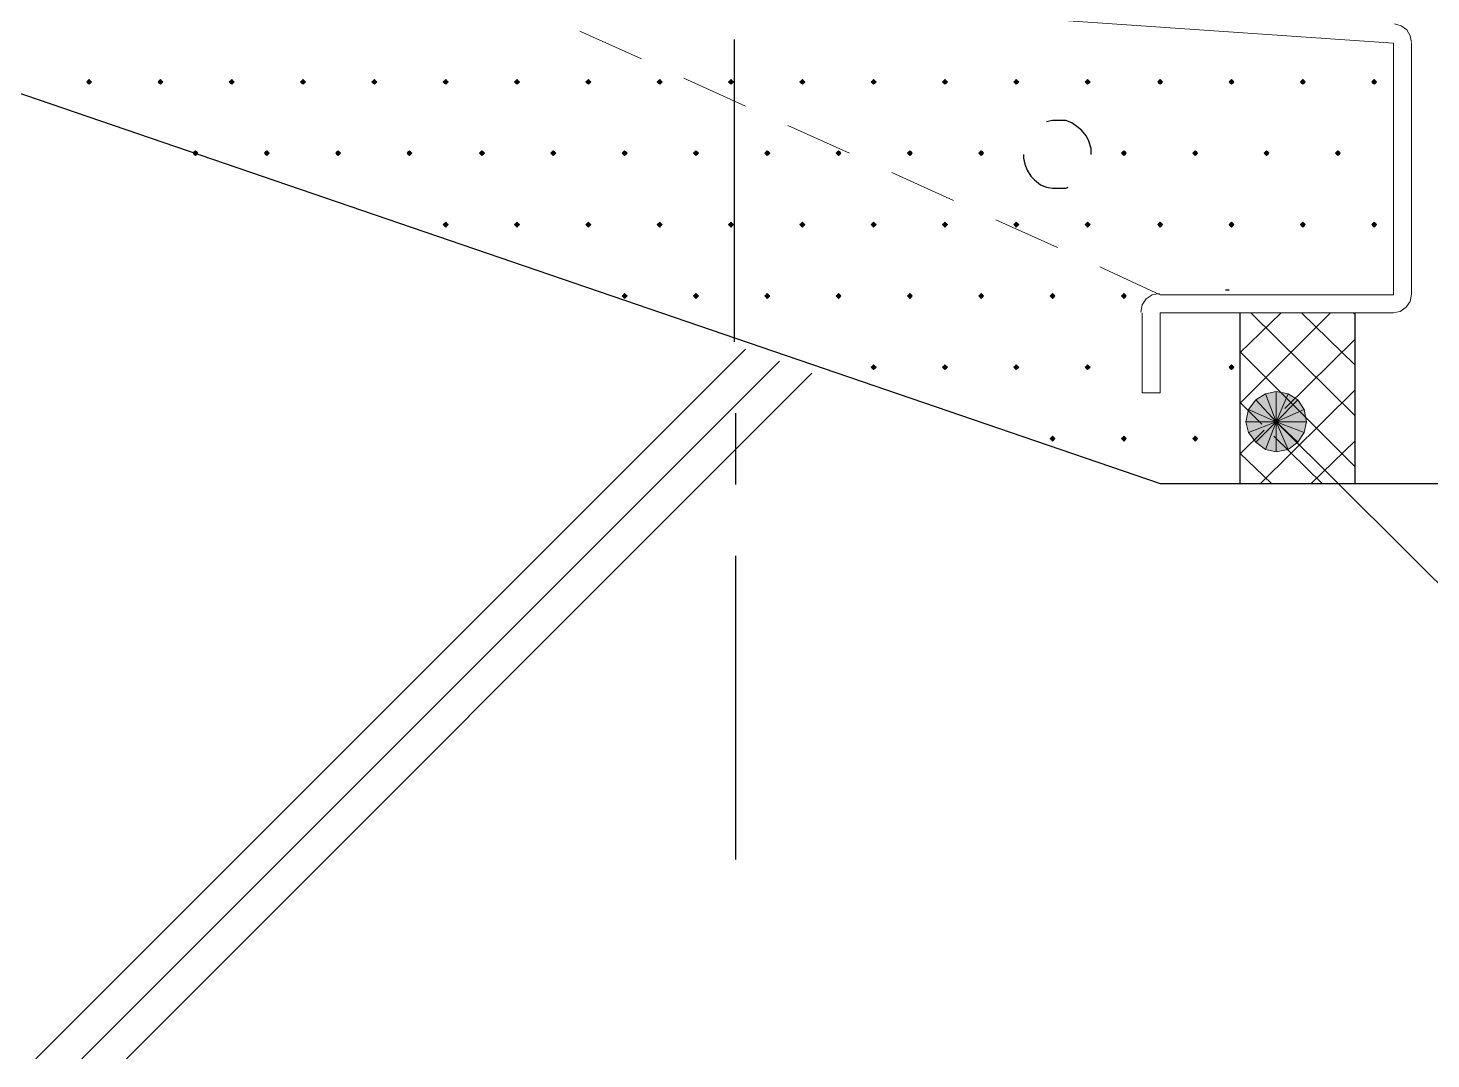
# Model space of a CAD drawing. Header units: millimetres. Extents: x 0 to 420, y 0 to 297.
# Drawn here: x 116.36 to 140.93, y 50.38 to 68.42 of the extents above; entities that cross this region are included whole.
import ezdxf

# ---------------------------------------------------------------- set-up
doc = ezdxf.new("R2010")
doc.units = ezdxf.units.MM

msp = doc.modelspace()

# ---------------------------------------------------------------- hatches: boundary and pattern name
for points in [[(117.433, 67.522), (117.412, 67.5), (117.39, 67.479), (117.412, 67.458), (117.433, 67.437), (117.454, 67.458), (117.475, 67.479), (117.454, 67.5), (117.433, 67.522)], [(118.682, 67.522), (118.66, 67.5), (118.639, 67.479), (118.66, 67.458), (118.682, 67.437), (118.703, 67.458), (118.724, 67.479), (118.703, 67.5), (118.682, 67.522)], [(119.93, 67.522), (119.909, 67.5), (119.888, 67.479), (119.909, 67.458), (119.93, 67.437), (119.952, 67.458), (119.973, 67.479), (119.952, 67.5), (119.93, 67.522)], [(121.179, 67.522), (121.158, 67.5), (121.137, 67.479), (121.158, 67.458), (121.179, 67.437), (121.2, 67.458), (121.221, 67.479), (121.2, 67.5), (121.179, 67.522)], [(122.428, 67.522), (122.407, 67.5), (122.386, 67.479), (122.407, 67.458), (122.428, 67.437), (122.449, 67.458), (122.47, 67.479), (122.449, 67.5), (122.428, 67.522)], [(123.677, 67.522), (123.656, 67.5), (123.635, 67.479), (123.656, 67.458), (123.677, 67.437), (123.698, 67.458), (123.719, 67.479), (123.698, 67.5), (123.677, 67.522)], [(124.926, 67.522), (124.904, 67.5), (124.883, 67.479), (124.904, 67.458), (124.926, 67.437), (124.947, 67.458), (124.968, 67.479), (124.947, 67.5), (124.926, 67.522)], [(126.175, 67.522), (126.153, 67.5), (126.132, 67.479), (126.153, 67.458), (126.175, 67.437), (126.196, 67.458), (126.217, 67.479), (126.196, 67.5), (126.175, 67.522)], [(127.423, 67.522), (127.402, 67.5), (127.381, 67.479), (127.402, 67.458), (127.423, 67.437), (127.445, 67.458), (127.466, 67.479), (127.445, 67.5), (127.423, 67.522)], [(128.672, 67.522), (128.651, 67.5), (128.63, 67.479), (128.651, 67.458), (128.672, 67.437), (128.693, 67.458), (128.715, 67.479), (128.693, 67.5), (128.672, 67.522)], [(129.921, 67.522), (129.9, 67.5), (129.879, 67.479), (129.9, 67.458), (129.921, 67.437), (129.942, 67.458), (129.963, 67.479), (129.942, 67.5), (129.921, 67.522)], [(131.17, 67.522), (131.149, 67.5), (131.128, 67.479), (131.149, 67.458), (131.17, 67.437), (131.191, 67.458), (131.212, 67.479), (131.191, 67.5), (131.17, 67.522)], [(132.419, 67.522), (132.397, 67.5), (132.376, 67.479), (132.397, 67.458), (132.419, 67.437), (132.44, 67.458), (132.461, 67.479), (132.44, 67.5), (132.419, 67.522)], [(133.668, 67.522), (133.646, 67.5), (133.625, 67.479), (133.646, 67.458), (133.668, 67.437), (133.689, 67.458), (133.71, 67.479), (133.689, 67.5), (133.668, 67.522)], [(134.916, 67.522), (134.895, 67.5), (134.874, 67.479), (134.895, 67.458), (134.916, 67.437), (134.938, 67.458), (134.959, 67.479), (134.938, 67.5), (134.916, 67.522)], [(136.186, 67.522), (136.165, 67.5), (136.144, 67.479), (136.165, 67.458), (136.186, 67.437), (136.208, 67.458), (136.229, 67.479), (136.208, 67.5), (136.186, 67.522)], [(137.435, 67.522), (137.414, 67.5), (137.393, 67.479), (137.414, 67.458), (137.435, 67.437), (137.456, 67.458), (137.478, 67.479), (137.456, 67.5), (137.435, 67.522)], [(138.684, 67.522), (138.663, 67.5), (138.642, 67.479), (138.663, 67.458), (138.684, 67.437), (138.705, 67.458), (138.726, 67.479), (138.705, 67.5), (138.684, 67.522)], [(139.933, 67.522), (139.912, 67.5), (139.891, 67.479), (139.912, 67.458), (139.933, 67.437), (139.954, 67.458), (139.975, 67.479), (139.954, 67.5), (139.933, 67.522)], [(119.295, 66.273), (119.274, 66.252), (119.253, 66.23), (119.274, 66.209), (119.295, 66.188), (119.317, 66.209), (119.338, 66.23), (119.317, 66.252), (119.295, 66.273)], [(120.544, 66.273), (120.523, 66.252), (120.502, 66.23), (120.523, 66.209), (120.544, 66.188), (120.565, 66.209), (120.587, 66.23), (120.565, 66.252), (120.544, 66.273)], [(121.793, 66.273), (121.772, 66.252), (121.751, 66.23), (121.772, 66.209), (121.793, 66.188), (121.814, 66.209), (121.835, 66.23), (121.814, 66.252), (121.793, 66.273)], [(123.042, 66.273), (123.021, 66.252), (123, 66.23), (123.021, 66.209), (123.042, 66.188), (123.063, 66.209), (123.084, 66.23), (123.063, 66.252), (123.042, 66.273)], [(124.312, 66.273), (124.291, 66.252), (124.27, 66.23), (124.291, 66.209), (124.312, 66.188), (124.333, 66.209), (124.354, 66.23), (124.333, 66.252), (124.312, 66.273)], [(125.561, 66.273), (125.54, 66.252), (125.518, 66.23), (125.54, 66.209), (125.561, 66.188), (125.582, 66.209), (125.603, 66.23), (125.582, 66.252), (125.561, 66.273)], [(126.81, 66.273), (126.788, 66.252), (126.767, 66.23), (126.788, 66.209), (126.81, 66.188), (126.831, 66.209), (126.852, 66.23), (126.831, 66.252), (126.81, 66.273)], [(128.058, 66.273), (128.037, 66.252), (128.016, 66.23), (128.037, 66.209), (128.058, 66.188), (128.079, 66.209), (128.101, 66.23), (128.079, 66.252), (128.058, 66.273)], [(129.307, 66.273), (129.286, 66.252), (129.265, 66.23), (129.286, 66.209), (129.307, 66.188), (129.328, 66.209), (129.35, 66.23), (129.328, 66.252), (129.307, 66.273)], [(130.556, 66.273), (130.535, 66.252), (130.514, 66.23), (130.535, 66.209), (130.556, 66.188), (130.577, 66.209), (130.598, 66.23), (130.577, 66.252), (130.556, 66.273)], [(131.805, 66.273), (131.784, 66.252), (131.762, 66.23), (131.784, 66.209), (131.805, 66.188), (131.826, 66.209), (131.847, 66.23), (131.826, 66.252), (131.805, 66.273)], [(133.054, 66.273), (133.033, 66.252), (133.011, 66.23), (133.033, 66.209), (133.054, 66.188), (133.075, 66.209), (133.096, 66.23), (133.075, 66.252), (133.054, 66.273)], [(135.551, 66.273), (135.53, 66.252), (135.509, 66.23), (135.53, 66.209), (135.551, 66.188), (135.572, 66.209), (135.594, 66.23), (135.572, 66.252), (135.551, 66.273)], [(136.8, 66.273), (136.779, 66.252), (136.758, 66.23), (136.779, 66.209), (136.8, 66.188), (136.821, 66.209), (136.843, 66.23), (136.821, 66.252), (136.8, 66.273)], [(138.049, 66.273), (138.028, 66.252), (138.007, 66.23), (138.028, 66.209), (138.049, 66.188), (138.07, 66.209), (138.091, 66.23), (138.07, 66.252), (138.049, 66.273)], [(139.298, 66.273), (139.277, 66.252), (139.255, 66.23), (139.277, 66.209), (139.298, 66.188), (139.319, 66.209), (139.34, 66.23), (139.319, 66.252), (139.298, 66.273)], [(123.677, 65.024), (123.656, 65.003), (123.635, 64.982), (123.656, 64.961), (123.677, 64.939), (123.698, 64.961), (123.719, 64.982), (123.698, 65.003), (123.677, 65.024)], [(124.926, 65.024), (124.904, 65.003), (124.883, 64.982), (124.904, 64.961), (124.926, 64.939), (124.947, 64.961), (124.968, 64.982), (124.947, 65.003), (124.926, 65.024)], [(126.175, 65.024), (126.153, 65.003), (126.132, 64.982), (126.153, 64.961), (126.175, 64.939), (126.196, 64.961), (126.217, 64.982), (126.196, 65.003), (126.175, 65.024)], [(127.423, 65.024), (127.402, 65.003), (127.381, 64.982), (127.402, 64.961), (127.423, 64.939), (127.445, 64.961), (127.466, 64.982), (127.445, 65.003), (127.423, 65.024)], [(128.672, 65.024), (128.651, 65.003), (128.63, 64.982), (128.651, 64.961), (128.672, 64.939), (128.693, 64.961), (128.715, 64.982), (128.693, 65.003), (128.672, 65.024)], [(129.921, 65.024), (129.9, 65.003), (129.879, 64.982), (129.9, 64.961), (129.921, 64.939), (129.942, 64.961), (129.963, 64.982), (129.942, 65.003), (129.921, 65.024)], [(131.17, 65.024), (131.149, 65.003), (131.128, 64.982), (131.149, 64.961), (131.17, 64.939), (131.191, 64.961), (131.212, 64.982), (131.191, 65.003), (131.17, 65.024)], [(132.419, 65.024), (132.397, 65.003), (132.376, 64.982), (132.397, 64.961), (132.419, 64.939), (132.44, 64.961), (132.461, 64.982), (132.44, 65.003), (132.419, 65.024)], [(133.668, 65.024), (133.646, 65.003), (133.625, 64.982), (133.646, 64.961), (133.668, 64.939), (133.689, 64.961), (133.71, 64.982), (133.689, 65.003), (133.668, 65.024)], [(134.916, 65.024), (134.895, 65.003), (134.874, 64.982), (134.895, 64.961), (134.916, 64.939), (134.938, 64.961), (134.959, 64.982), (134.938, 65.003), (134.916, 65.024)], [(136.186, 65.024), (136.165, 65.003), (136.144, 64.982), (136.165, 64.961), (136.186, 64.939), (136.208, 64.961), (136.229, 64.982), (136.208, 65.003), (136.186, 65.024)], [(137.435, 65.024), (137.414, 65.003), (137.393, 64.982), (137.414, 64.961), (137.435, 64.939), (137.456, 64.961), (137.478, 64.982), (137.456, 65.003), (137.435, 65.024)], [(138.684, 65.024), (138.663, 65.003), (138.642, 64.982), (138.663, 64.961), (138.684, 64.939), (138.705, 64.961), (138.726, 64.982), (138.705, 65.003), (138.684, 65.024)], [(139.933, 65.024), (139.912, 65.003), (139.891, 64.982), (139.912, 64.961), (139.933, 64.939), (139.954, 64.961), (139.975, 64.982), (139.954, 65.003), (139.933, 65.024)], [(126.81, 63.775), (126.788, 63.754), (126.767, 63.733), (126.788, 63.712), (126.81, 63.69), (126.831, 63.712), (126.852, 63.733), (126.831, 63.754), (126.81, 63.775)], [(128.058, 63.775), (128.037, 63.754), (128.016, 63.733), (128.037, 63.712), (128.058, 63.69), (128.079, 63.712), (128.101, 63.733), (128.079, 63.754), (128.058, 63.775)], [(129.307, 63.775), (129.286, 63.754), (129.265, 63.733), (129.286, 63.712), (129.307, 63.69), (129.328, 63.712), (129.35, 63.733), (129.328, 63.754), (129.307, 63.775)], [(130.556, 63.775), (130.535, 63.754), (130.514, 63.733), (130.535, 63.712), (130.556, 63.69), (130.577, 63.712), (130.598, 63.733), (130.577, 63.754), (130.556, 63.775)], [(131.805, 63.775), (131.784, 63.754), (131.762, 63.733), (131.784, 63.712), (131.805, 63.69), (131.826, 63.712), (131.847, 63.733), (131.826, 63.754), (131.805, 63.775)], [(133.054, 63.775), (133.033, 63.754), (133.011, 63.733), (133.033, 63.712), (133.054, 63.69), (133.075, 63.712), (133.096, 63.733), (133.075, 63.754), (133.054, 63.775)], [(134.303, 63.775), (134.281, 63.754), (134.26, 63.733), (134.281, 63.712), (134.303, 63.69), (134.324, 63.712), (134.345, 63.733), (134.324, 63.754), (134.303, 63.775)], [(135.551, 63.775), (135.53, 63.754), (135.509, 63.733), (135.53, 63.712), (135.551, 63.69), (135.572, 63.712), (135.594, 63.733), (135.572, 63.754), (135.551, 63.775)], [(131.17, 62.526), (131.149, 62.505), (131.128, 62.484), (131.149, 62.463), (131.17, 62.442), (131.191, 62.463), (131.212, 62.484), (131.191, 62.505), (131.17, 62.526)], [(132.419, 62.526), (132.397, 62.505), (132.376, 62.484), (132.397, 62.463), (132.419, 62.442), (132.44, 62.463), (132.461, 62.484), (132.44, 62.505), (132.419, 62.526)], [(133.668, 62.526), (133.646, 62.505), (133.625, 62.484), (133.646, 62.463), (133.668, 62.442), (133.689, 62.463), (133.71, 62.484), (133.689, 62.505), (133.668, 62.526)], [(134.916, 62.526), (134.895, 62.505), (134.874, 62.484), (134.895, 62.463), (134.916, 62.442), (134.938, 62.463), (134.959, 62.484), (134.938, 62.505), (134.916, 62.526)], [(137.435, 62.526), (137.414, 62.505), (137.393, 62.484), (137.414, 62.463), (137.435, 62.442), (137.456, 62.463), (137.478, 62.484), (137.456, 62.505), (137.435, 62.526)], [(138.43, 61.045), (138.599, 61.172), (138.218, 61.531), (138.43, 61.045)], [(134.303, 61.278), (134.281, 61.256), (134.26, 61.235), (134.281, 61.214), (134.303, 61.193), (134.324, 61.214), (134.345, 61.235), (134.324, 61.256), (134.303, 61.278)], [(135.551, 61.278), (135.53, 61.256), (135.509, 61.235), (135.53, 61.214), (135.551, 61.193), (135.572, 61.214), (135.594, 61.235), (135.572, 61.256), (135.551, 61.278)], [(136.8, 61.278), (136.779, 61.256), (136.758, 61.235), (136.779, 61.214), (136.8, 61.193), (136.821, 61.214), (136.843, 61.235), (136.821, 61.256), (136.8, 61.278)]]:
    msp.add_hatch(color=7).paths.add_polyline_path(points)
h = msp.add_hatch(color=7)
h.paths.add_polyline_path([(138.218, 62.061), (138.028, 62.018), (138.218, 61.531), (138.218, 62.061)])
h.paths.add_polyline_path([(138.028, 62.018), (138.218, 61.531), (137.859, 61.912), (138.028, 62.018)])
h.paths.add_polyline_path([(138.218, 61.531), (137.859, 61.912), (137.732, 61.743), (138.218, 61.531)])
h = msp.add_hatch(color=7)
h.paths.add_polyline_path([(138.705, 61.743), (138.599, 61.912), (138.218, 61.531), (138.705, 61.743)])
h.paths.add_polyline_path([(138.599, 61.912), (138.218, 61.531), (138.43, 62.018), (138.599, 61.912)])
h.paths.add_polyline_path([(138.218, 61.531), (138.43, 62.018), (138.218, 62.061), (138.218, 61.531)])
h = msp.add_hatch(color=7)
h.paths.add_polyline_path([(137.732, 61.743), (137.689, 61.531), (138.218, 61.531), (137.732, 61.743)])
h.paths.add_polyline_path([(137.689, 61.531), (138.218, 61.531), (137.732, 61.341), (137.689, 61.531)])
h.paths.add_polyline_path([(138.218, 61.531), (137.732, 61.341), (137.859, 61.172), (138.218, 61.531)])
h = msp.add_hatch(color=7)
h.paths.add_polyline_path([(138.599, 61.172), (138.705, 61.341), (138.218, 61.531), (138.599, 61.172)])
h.paths.add_polyline_path([(138.705, 61.341), (138.218, 61.531), (138.747, 61.531), (138.705, 61.341)])
h.paths.add_polyline_path([(138.218, 61.531), (138.747, 61.531), (138.705, 61.743), (138.218, 61.531)])
h = msp.add_hatch(color=7)
h.paths.add_polyline_path([(137.859, 61.172), (138.028, 61.045), (138.218, 61.531), (137.859, 61.172)])
h.paths.add_polyline_path([(138.028, 61.045), (138.218, 61.531), (138.218, 61.002), (138.028, 61.045)])
h.paths.add_polyline_path([(138.218, 61.531), (138.218, 61.002), (138.43, 61.045), (138.218, 61.531)])

# ---------------------------------------------------------------- linework, layer by layer
at = {"lineweight": 13}
for points in [[(127.445, 69.046), (140.271, 68.157)], [(126.026, 68.368), (127.106, 67.881)], [(140.589, 68.167), (140.566, 68.288), (140.503, 68.389), (140.408, 68.46), (140.29, 68.494)], [(140.271, 63.754), (140.271, 68.157)], [(140.589, 68.157), (140.589, 63.754)], [(127.847, 67.543), (128.926, 67.056)], [(129.667, 66.717), (130.746, 66.23)], [(131.487, 65.892), (132.567, 65.405)], [(133.308, 65.066), (134.387, 64.579)], [(135.128, 64.241), (136.186, 63.754)], [(136.176, 63.775), (136.048, 63.749), (135.944, 63.679), (135.873, 63.575), (135.848, 63.447)], [(140.271, 63.754), (136.186, 63.754)], [(140.261, 63.437), (140.389, 63.462), (140.493, 63.533), (140.563, 63.637), (140.589, 63.765)], [(136.186, 63.437), (136.186, 62.039), (135.869, 62.039), (135.869, 63.437)], [(140.271, 63.437), (136.186, 63.437)], [(137.583, 62.738), (138.303, 63.437)], [(137.583, 61.849), (139.171, 63.437)], [(139.594, 61.637), (137.774, 63.437)], [(139.594, 62.526), (138.663, 63.437)], [(139.594, 63.415), (139.552, 63.437)], [(138.367, 61.764), (139.594, 62.971)], [(116.501, 50.377), (128.926, 62.802)], [(139.594, 60.748), (137.583, 62.759)], [(117.306, 50.377), (129.519, 62.59)], [(118.089, 50.377), (130.09, 62.378)], [(137.943, 60.452), (139.594, 62.082)], [(137.964, 61.489), (137.583, 61.87)], [(138.218, 61.531), (142.685, 57.087)], [(137.583, 60.96), (138.007, 61.383)], [(139.023, 60.452), (138.176, 61.278)], [(138.832, 60.452), (139.594, 61.193)], [(138.134, 60.452), (137.583, 60.981)]]:
    msp.add_lwpolyline(points, dxfattribs=at)
at = {"lineweight": 25}
for points in [[(128.736, 62.929), (128.736, 68.22)], [(114.575, 67.839), (136.186, 60.452)], [(134.98, 66.209), (134.98, 66.315), (134.938, 66.442), (134.895, 66.527), (134.811, 66.633), (134.726, 66.696), (134.641, 66.76), (134.535, 66.802), (134.408, 66.802), (134.303, 66.802), (134.197, 66.781)], [(133.795, 66.209), (133.795, 66.146), (133.816, 66.04), (133.858, 65.934), (133.921, 65.828), (133.985, 65.765), (134.091, 65.68), (134.197, 65.638), (134.303, 65.617), (134.408, 65.617), (134.535, 65.617), (134.578, 65.638)], [(137.329, 63.839), (137.393, 63.839)], [(128.757, 60.431), (128.757, 61.68)], [(136.186, 60.452), (159.978, 60.452)], [(128.757, 53.869), (128.757, 59.182)]]:
    msp.add_lwpolyline(points, dxfattribs=at)
at = {"lineweight": 0}
for points in [[(117.433, 67.522), (117.412, 67.5), (117.39, 67.479), (117.412, 67.458), (117.433, 67.437), (117.454, 67.458), (117.475, 67.479), (117.454, 67.5)], [(118.682, 67.522), (118.66, 67.5), (118.639, 67.479), (118.66, 67.458), (118.682, 67.437), (118.703, 67.458), (118.724, 67.479), (118.703, 67.5)], [(119.93, 67.522), (119.909, 67.5), (119.888, 67.479), (119.909, 67.458), (119.93, 67.437), (119.952, 67.458), (119.973, 67.479), (119.952, 67.5)], [(121.179, 67.522), (121.158, 67.5), (121.137, 67.479), (121.158, 67.458), (121.179, 67.437), (121.2, 67.458), (121.221, 67.479), (121.2, 67.5)], [(122.428, 67.522), (122.407, 67.5), (122.386, 67.479), (122.407, 67.458), (122.428, 67.437), (122.449, 67.458), (122.47, 67.479), (122.449, 67.5)], [(123.677, 67.522), (123.656, 67.5), (123.635, 67.479), (123.656, 67.458), (123.677, 67.437), (123.698, 67.458), (123.719, 67.479), (123.698, 67.5)], [(124.926, 67.522), (124.904, 67.5), (124.883, 67.479), (124.904, 67.458), (124.926, 67.437), (124.947, 67.458), (124.968, 67.479), (124.947, 67.5)], [(126.175, 67.522), (126.153, 67.5), (126.132, 67.479), (126.153, 67.458), (126.175, 67.437), (126.196, 67.458), (126.217, 67.479), (126.196, 67.5)], [(127.423, 67.522), (127.402, 67.5), (127.381, 67.479), (127.402, 67.458), (127.423, 67.437), (127.445, 67.458), (127.466, 67.479), (127.445, 67.5)], [(128.672, 67.522), (128.651, 67.5), (128.63, 67.479), (128.651, 67.458), (128.672, 67.437), (128.693, 67.458), (128.715, 67.479), (128.693, 67.5)], [(129.921, 67.522), (129.9, 67.5), (129.879, 67.479), (129.9, 67.458), (129.921, 67.437), (129.942, 67.458), (129.963, 67.479), (129.942, 67.5)], [(131.17, 67.522), (131.149, 67.5), (131.128, 67.479), (131.149, 67.458), (131.17, 67.437), (131.191, 67.458), (131.212, 67.479), (131.191, 67.5)], [(132.419, 67.522), (132.397, 67.5), (132.376, 67.479), (132.397, 67.458), (132.419, 67.437), (132.44, 67.458), (132.461, 67.479), (132.44, 67.5)], [(133.668, 67.522), (133.646, 67.5), (133.625, 67.479), (133.646, 67.458), (133.668, 67.437), (133.689, 67.458), (133.71, 67.479), (133.689, 67.5)], [(134.916, 67.522), (134.895, 67.5), (134.874, 67.479), (134.895, 67.458), (134.916, 67.437), (134.938, 67.458), (134.959, 67.479), (134.938, 67.5)], [(136.186, 67.522), (136.165, 67.5), (136.144, 67.479), (136.165, 67.458), (136.186, 67.437), (136.208, 67.458), (136.229, 67.479), (136.208, 67.5)], [(137.435, 67.522), (137.414, 67.5), (137.393, 67.479), (137.414, 67.458), (137.435, 67.437), (137.456, 67.458), (137.478, 67.479), (137.456, 67.5)], [(138.684, 67.522), (138.663, 67.5), (138.642, 67.479), (138.663, 67.458), (138.684, 67.437), (138.705, 67.458), (138.726, 67.479), (138.705, 67.5)], [(139.933, 67.522), (139.912, 67.5), (139.891, 67.479), (139.912, 67.458), (139.933, 67.437), (139.954, 67.458), (139.975, 67.479), (139.954, 67.5)], [(119.295, 66.273), (119.274, 66.252), (119.253, 66.23), (119.274, 66.209), (119.295, 66.188), (119.317, 66.209), (119.338, 66.23), (119.317, 66.252)], [(120.544, 66.273), (120.523, 66.252), (120.502, 66.23), (120.523, 66.209), (120.544, 66.188), (120.565, 66.209), (120.587, 66.23), (120.565, 66.252)], [(121.793, 66.273), (121.772, 66.252), (121.751, 66.23), (121.772, 66.209), (121.793, 66.188), (121.814, 66.209), (121.835, 66.23), (121.814, 66.252)], [(123.042, 66.273), (123.021, 66.252), (123, 66.23), (123.021, 66.209), (123.042, 66.188), (123.063, 66.209), (123.084, 66.23), (123.063, 66.252)], [(124.312, 66.273), (124.291, 66.252), (124.27, 66.23), (124.291, 66.209), (124.312, 66.188), (124.333, 66.209), (124.354, 66.23), (124.333, 66.252)], [(125.561, 66.273), (125.54, 66.252), (125.518, 66.23), (125.54, 66.209), (125.561, 66.188), (125.582, 66.209), (125.603, 66.23), (125.582, 66.252)], [(126.81, 66.273), (126.788, 66.252), (126.767, 66.23), (126.788, 66.209), (126.81, 66.188), (126.831, 66.209), (126.852, 66.23), (126.831, 66.252)], [(128.058, 66.273), (128.037, 66.252), (128.016, 66.23), (128.037, 66.209), (128.058, 66.188), (128.079, 66.209), (128.101, 66.23), (128.079, 66.252)], [(129.307, 66.273), (129.286, 66.252), (129.265, 66.23), (129.286, 66.209), (129.307, 66.188), (129.328, 66.209), (129.35, 66.23), (129.328, 66.252)], [(130.556, 66.273), (130.535, 66.252), (130.514, 66.23), (130.535, 66.209), (130.556, 66.188), (130.577, 66.209), (130.598, 66.23), (130.577, 66.252)], [(131.805, 66.273), (131.784, 66.252), (131.762, 66.23), (131.784, 66.209), (131.805, 66.188), (131.826, 66.209), (131.847, 66.23), (131.826, 66.252)], [(133.054, 66.273), (133.033, 66.252), (133.011, 66.23), (133.033, 66.209), (133.054, 66.188), (133.075, 66.209), (133.096, 66.23), (133.075, 66.252)], [(135.551, 66.273), (135.53, 66.252), (135.509, 66.23), (135.53, 66.209), (135.551, 66.188), (135.572, 66.209), (135.594, 66.23), (135.572, 66.252)], [(136.8, 66.273), (136.779, 66.252), (136.758, 66.23), (136.779, 66.209), (136.8, 66.188), (136.821, 66.209), (136.843, 66.23), (136.821, 66.252)], [(138.049, 66.273), (138.028, 66.252), (138.007, 66.23), (138.028, 66.209), (138.049, 66.188), (138.07, 66.209), (138.091, 66.23), (138.07, 66.252)], [(139.298, 66.273), (139.277, 66.252), (139.255, 66.23), (139.277, 66.209), (139.298, 66.188), (139.319, 66.209), (139.34, 66.23), (139.319, 66.252)], [(123.677, 65.024), (123.656, 65.003), (123.635, 64.982), (123.656, 64.961), (123.677, 64.939), (123.698, 64.961), (123.719, 64.982), (123.698, 65.003)], [(124.926, 65.024), (124.904, 65.003), (124.883, 64.982), (124.904, 64.961), (124.926, 64.939), (124.947, 64.961), (124.968, 64.982), (124.947, 65.003)], [(126.175, 65.024), (126.153, 65.003), (126.132, 64.982), (126.153, 64.961), (126.175, 64.939), (126.196, 64.961), (126.217, 64.982), (126.196, 65.003)], [(127.423, 65.024), (127.402, 65.003), (127.381, 64.982), (127.402, 64.961), (127.423, 64.939), (127.445, 64.961), (127.466, 64.982), (127.445, 65.003)], [(128.672, 65.024), (128.651, 65.003), (128.63, 64.982), (128.651, 64.961), (128.672, 64.939), (128.693, 64.961), (128.715, 64.982), (128.693, 65.003)], [(129.921, 65.024), (129.9, 65.003), (129.879, 64.982), (129.9, 64.961), (129.921, 64.939), (129.942, 64.961), (129.963, 64.982), (129.942, 65.003)], [(131.17, 65.024), (131.149, 65.003), (131.128, 64.982), (131.149, 64.961), (131.17, 64.939), (131.191, 64.961), (131.212, 64.982), (131.191, 65.003)], [(132.419, 65.024), (132.397, 65.003), (132.376, 64.982), (132.397, 64.961), (132.419, 64.939), (132.44, 64.961), (132.461, 64.982), (132.44, 65.003)], [(133.668, 65.024), (133.646, 65.003), (133.625, 64.982), (133.646, 64.961), (133.668, 64.939), (133.689, 64.961), (133.71, 64.982), (133.689, 65.003)], [(134.916, 65.024), (134.895, 65.003), (134.874, 64.982), (134.895, 64.961), (134.916, 64.939), (134.938, 64.961), (134.959, 64.982), (134.938, 65.003)], [(136.186, 65.024), (136.165, 65.003), (136.144, 64.982), (136.165, 64.961), (136.186, 64.939), (136.208, 64.961), (136.229, 64.982), (136.208, 65.003)], [(137.435, 65.024), (137.414, 65.003), (137.393, 64.982), (137.414, 64.961), (137.435, 64.939), (137.456, 64.961), (137.478, 64.982), (137.456, 65.003)], [(138.684, 65.024), (138.663, 65.003), (138.642, 64.982), (138.663, 64.961), (138.684, 64.939), (138.705, 64.961), (138.726, 64.982), (138.705, 65.003)], [(139.933, 65.024), (139.912, 65.003), (139.891, 64.982), (139.912, 64.961), (139.933, 64.939), (139.954, 64.961), (139.975, 64.982), (139.954, 65.003)], [(126.81, 63.775), (126.788, 63.754), (126.767, 63.733), (126.788, 63.712), (126.81, 63.69), (126.831, 63.712), (126.852, 63.733), (126.831, 63.754)], [(128.058, 63.775), (128.037, 63.754), (128.016, 63.733), (128.037, 63.712), (128.058, 63.69), (128.079, 63.712), (128.101, 63.733), (128.079, 63.754)], [(129.307, 63.775), (129.286, 63.754), (129.265, 63.733), (129.286, 63.712), (129.307, 63.69), (129.328, 63.712), (129.35, 63.733), (129.328, 63.754)], [(130.556, 63.775), (130.535, 63.754), (130.514, 63.733), (130.535, 63.712), (130.556, 63.69), (130.577, 63.712), (130.598, 63.733), (130.577, 63.754)], [(131.805, 63.775), (131.784, 63.754), (131.762, 63.733), (131.784, 63.712), (131.805, 63.69), (131.826, 63.712), (131.847, 63.733), (131.826, 63.754)], [(133.054, 63.775), (133.033, 63.754), (133.011, 63.733), (133.033, 63.712), (133.054, 63.69), (133.075, 63.712), (133.096, 63.733), (133.075, 63.754)], [(134.303, 63.775), (134.281, 63.754), (134.26, 63.733), (134.281, 63.712), (134.303, 63.69), (134.324, 63.712), (134.345, 63.733), (134.324, 63.754)], [(135.551, 63.775), (135.53, 63.754), (135.509, 63.733), (135.53, 63.712), (135.551, 63.69), (135.572, 63.712), (135.594, 63.733), (135.572, 63.754)], [(131.17, 62.526), (131.149, 62.505), (131.128, 62.484), (131.149, 62.463), (131.17, 62.442), (131.191, 62.463), (131.212, 62.484), (131.191, 62.505)], [(132.419, 62.526), (132.397, 62.505), (132.376, 62.484), (132.397, 62.463), (132.419, 62.442), (132.44, 62.463), (132.461, 62.484), (132.44, 62.505)], [(133.668, 62.526), (133.646, 62.505), (133.625, 62.484), (133.646, 62.463), (133.668, 62.442), (133.689, 62.463), (133.71, 62.484), (133.689, 62.505)], [(134.916, 62.526), (134.895, 62.505), (134.874, 62.484), (134.895, 62.463), (134.916, 62.442), (134.938, 62.463), (134.959, 62.484), (134.938, 62.505)], [(137.435, 62.526), (137.414, 62.505), (137.393, 62.484), (137.414, 62.463), (137.435, 62.442), (137.456, 62.463), (137.478, 62.484), (137.456, 62.505)], [(138.218, 61.531), (137.859, 61.912), (137.732, 61.743)], [(138.028, 62.018), (138.218, 61.531), (137.859, 61.912)], [(138.218, 62.061), (138.028, 62.018), (138.218, 61.531)], [(138.218, 61.531), (138.43, 62.018), (138.218, 62.061)], [(138.599, 61.912), (138.218, 61.531), (138.43, 62.018)], [(138.705, 61.743), (138.599, 61.912), (138.218, 61.531)], [(137.732, 61.743), (137.689, 61.531), (138.218, 61.531)], [(138.218, 61.531), (138.747, 61.531), (138.705, 61.743)], [(137.689, 61.531), (138.218, 61.531), (137.732, 61.341)], [(138.218, 61.531), (137.732, 61.341), (137.859, 61.172)], [(137.859, 61.172), (138.028, 61.045), (138.218, 61.531)], [(138.028, 61.045), (138.218, 61.531), (138.218, 61.002)], [(138.599, 61.172), (138.705, 61.341), (138.218, 61.531)], [(138.705, 61.341), (138.218, 61.531), (138.747, 61.531)], [(138.218, 61.531), (138.218, 61.002), (138.43, 61.045)], [(138.43, 61.045), (138.599, 61.172), (138.218, 61.531)], [(134.303, 61.278), (134.281, 61.256), (134.26, 61.235), (134.281, 61.214), (134.303, 61.193), (134.324, 61.214), (134.345, 61.235), (134.324, 61.256)], [(135.551, 61.278), (135.53, 61.256), (135.509, 61.235), (135.53, 61.214), (135.551, 61.193), (135.572, 61.214), (135.594, 61.235), (135.572, 61.256)], [(136.8, 61.278), (136.779, 61.256), (136.758, 61.235), (136.779, 61.214), (136.8, 61.193), (136.821, 61.214), (136.843, 61.235), (136.821, 61.256)]]:
    msp.add_lwpolyline(points, close=True, dxfattribs=at)
at = {"lineweight": 30}
for points in [[(137.583, 63.437), (137.583, 60.452)], [(139.594, 63.437), (139.594, 60.452)]]:
    msp.add_lwpolyline(points, dxfattribs=at)

doc.saveas('drawing.dxf')
